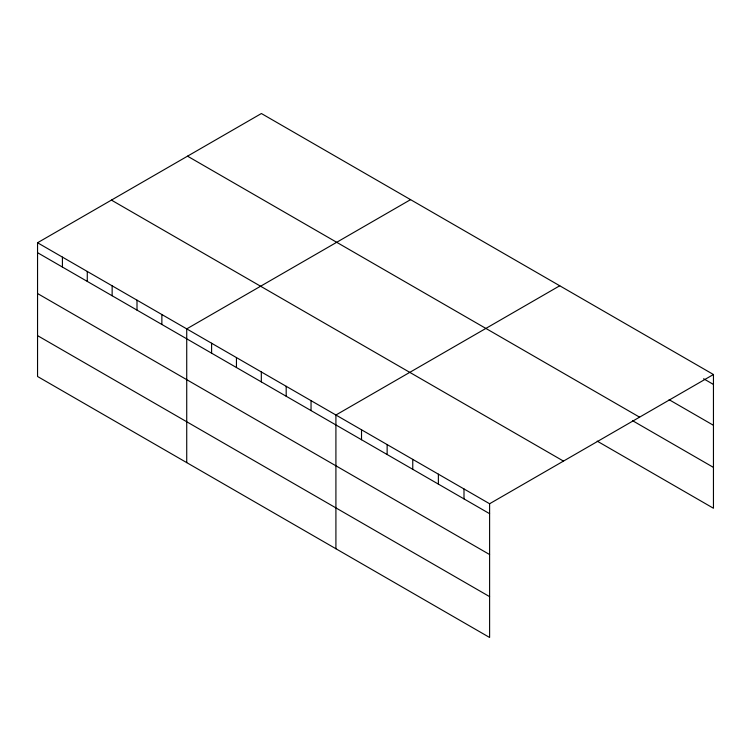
<?xml version="1.0" encoding="UTF-8"?>
<svg xmlns="http://www.w3.org/2000/svg" width="751" height="751" viewBox="0 0 751 751"><rect width="100%" height="100%" fill="white"/><g stroke="black" fill="none" stroke-linecap="round" stroke-linejoin="round"><path stroke-width="1.13" d="M37.55 242.751L489.605 503.743L489.605 637.477L37.55 376.486L37.55 242.751L261.395 113.523L713.45 374.514L713.45 508.249L597.186 441.128M410.572 199.644L186.727 328.882L186.727 462.616M559.748 285.774L335.913 415.012L335.913 548.746M489.605 503.743L713.45 374.514M703.593 378.757L713.45 384.446M669.113 399.701L713.45 425.301M187.525 156.17L639.58 417.162M632.661 420.748L713.45 467.394M111.42 200.104L563.475 461.095M37.55 252.693L489.605 513.684M37.55 293.538L489.605 554.538M37.55 335.631L489.605 596.632M463.996 488.957L463.996 498.889M438.377 474.172L438.377 484.104M412.759 459.377L412.759 469.319M387.14 444.592L387.14 454.524M361.522 429.797L361.522 439.739M311.045 400.659L311.045 410.59M286.187 386.296L286.187 396.237M261.32 371.942L261.32 381.884M236.452 357.589L236.452 367.53M211.594 343.235L211.594 353.167M161.869 314.528L161.869 324.46M137.001 300.175L137.001 310.107M112.143 285.821L112.143 295.753M87.276 271.458L87.276 281.4M62.417 257.105L62.417 267.046"/></g></svg>
